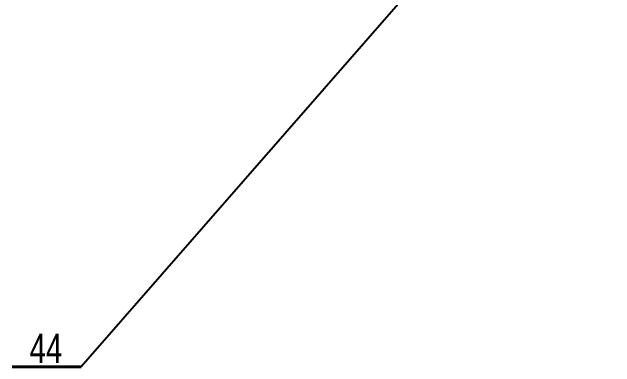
# Model space of a CAD drawing. Header units: millimetres. Extents: x -419 to 9215, y 1224 to 3301.
# Drawn here: x 196.3 to 268.4, y 2616.2 to 2658.7 of the extents above; entities that cross this region are included whole.
import ezdxf

# ---------------------------------------------------------------- set-up
doc = ezdxf.new("R2010")
doc.units = ezdxf.units.MM
for name, color, linetype, lineweight in [('Chu', 241, 'Continuous', 35), ('KHUNG_TEN', 7, 'Continuous', 35), ('Net 0.35', 20, 'Continuous', 35)]:
    doc.layers.add(name, color=color, linetype=linetype, lineweight=lineweight)
doc.styles.add('SLDTEXTSTYLE11', font='TXT', dxfattribs={"width": 0.75})
doc.styles.get("Standard").update_dxf_attribs({"font": 'arial.ttf'})
doc.dimstyles.new('SLDDIMSTYLE1', dxfattribs={"dimtxt": 0.18, "dimasz": 1.016, "dimexe": 0, "dimexo": 0.0625, "dimgap": 0, "dimtad": 0, "dimtih": 1, "dimtoh": 1, "dimdec": 0, "dimrnd": 1e-09, "dimzin": 0, "dimdsep": 46, "dimtxsty": 'Standard', "dimblk1": 'DOT', "dimblk2": 'DOT', "dimsah": 1, "dimcen": 0.09, "dimadec": 0, "dimazin": 0, "dimtfac": 1.016, "dimtdec": 0, "dimtofl": 0, "dimtmove": 0, "dimatfit": 3, "dimldrblk": 'DOT', "dimfxl": 1, "dimfrac": 2, "dimtolj": 1, "dimtzin": 0, "dimarcsym": 0})

# ---------------------------------------------------------------- blocks, each defined once
blk = doc.blocks.new('SW_NOTE_0_12')
at = {"layer": 'KHUNG_TEN', "color": 0}
for p, q in [((-8.253, 0), (0, 0)), ((0, 0), (-8.253, 0)), ((-8.253, 0), (0, 0)), ((0, 0), (-8.253, 0)), ((-8.253, 0), (0, 0)), ((0, 0), (-8.253, 0))]:
    blk.add_line(p, q, dxfattribs=at)
at = {"layer": 'KHUNG_TEN', "color": 0, "insert": (-4.197, 3.985), "char_height": 3.5, "attachment_point": 2, "style": 'SLDTEXTSTYLE11'}
blk.add_mtext('44', dxfattribs=at)
blk = doc.blocks.new('_Dot')
at = {"color": 0, "linetype": 'ByBlock', "lineweight": -2}
blk.add_line((-0.5, 0), (-1, 0), dxfattribs=at)
at = {"color": 0, "linetype": 'ByBlock', "const_width": 0.5}
blk.add_lwpolyline([(-0.25, 0, 1), (0.25, 0, 1)], format="xyb", close=True, dxfattribs=at)

msp = doc.modelspace()

# ---------------------------------------------------------------- block references
at = {"layer": 'Chu'}
msp.add_blockref('SW_NOTE_0_12', (204.514, 2616.18), dxfattribs=at)

# ---------------------------------------------------------------- leaders
at = {"layer": 'Net 0.35'}
msp.add_leader([(325.071, 2754.318), (204.514, 2616.18)], dimstyle='SLDDIMSTYLE1', dxfattribs=at)

doc.saveas('drawing.dxf')
